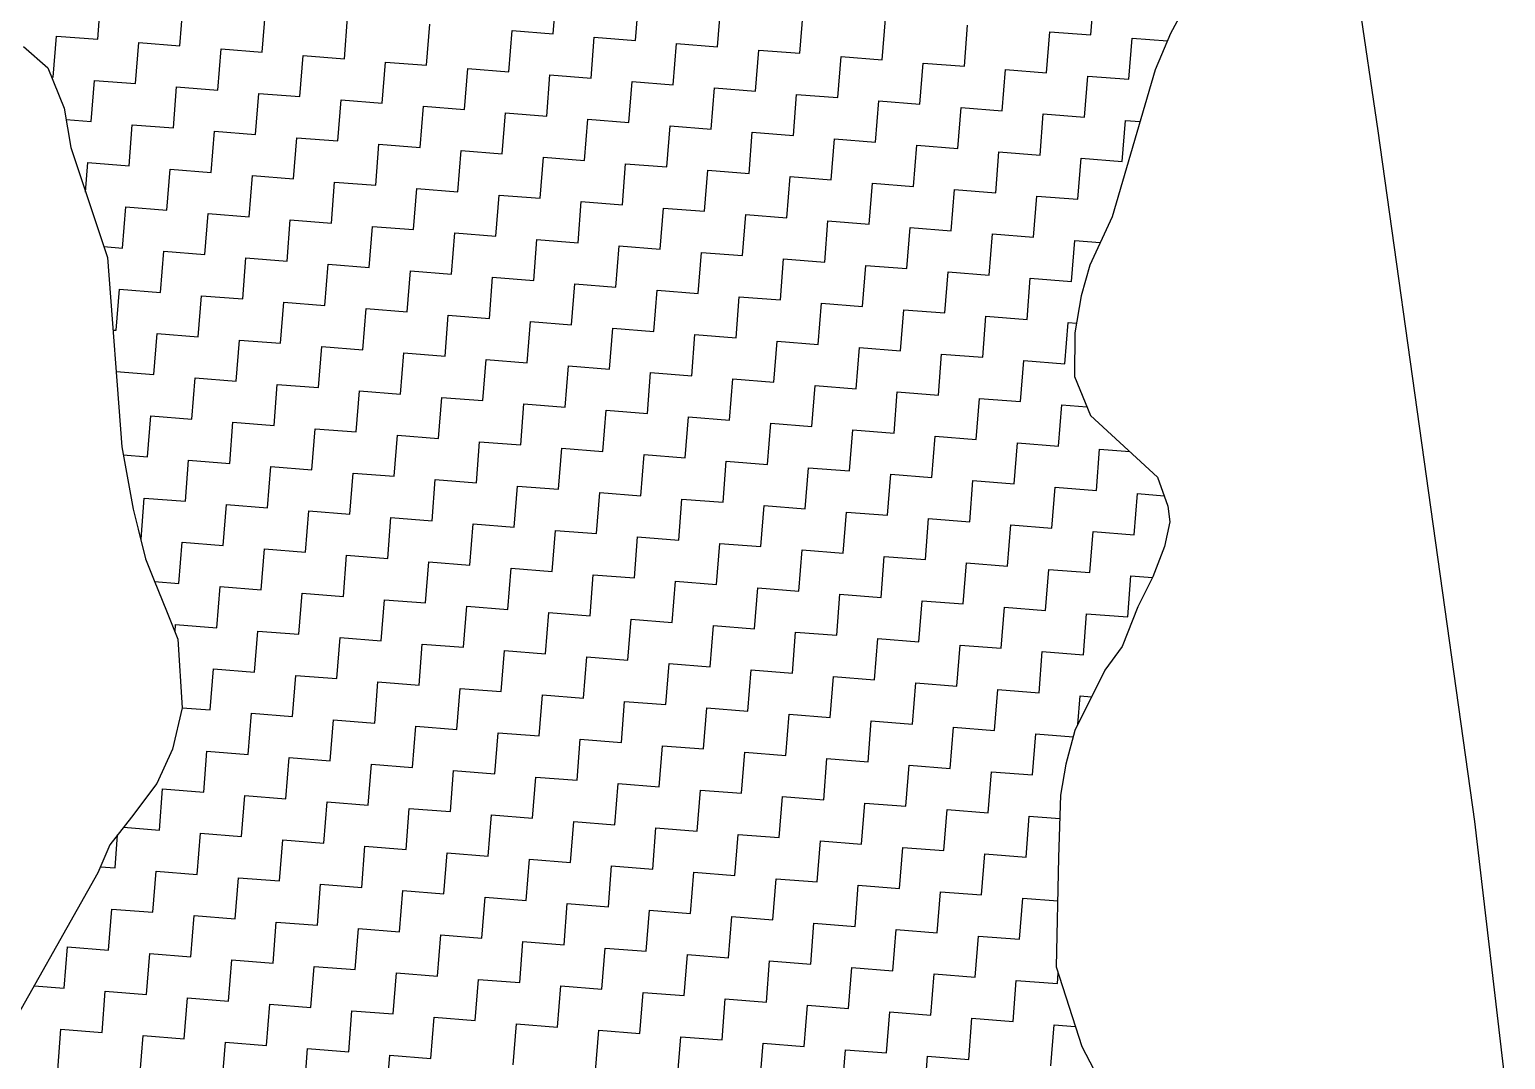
# Model space of a CAD drawing. Header units: metres. Extents: x 292752 to 294952, y 2098977 to 2102453.
# Drawn here: x 294689 to 294913.4, y 2100731.1 to 2100887.7 of the extents above; entities that cross this region are included whole.
import ezdxf

# ---------------------------------------------------------------- set-up
doc = ezdxf.new("R2010")
doc.units = ezdxf.units.M
doc.layers.add('POLY_HATCH', color=12, linetype='Continuous')
doc.layers.add('V_BOUND_LINE', color=7, linetype='Continuous')

msp = doc.modelspace()

# ---------------------------------------------------------------- linework, layer by layer
at = {"layer": 'POLY_HATCH', "linetype": 'Continuous'}
for p, q in [((294768.59, 2100887.02), (294769.09, 2100893.27)), ((294850.34, 2100886.86), (294850.83, 2100893.11)), ((294699.35, 2100886.2), (294699.84, 2100892.45)), ((294711.85, 2100885.21), (294712.34, 2100891.46)), ((294724.35, 2100884.22), (294724.84, 2100890.47)), ((294781.09, 2100886.03), (294781.59, 2100892.28)), ((294793.59, 2100885.05), (294794.09, 2100891.3)), ((294736.85, 2100883.24), (294737.34, 2100889.49)), ((294749.35, 2100882.25), (294749.84, 2100888.5)), ((294806.1, 2100884.06), (294806.59, 2100890.31)), ((294818.6, 2100883.07), (294819.09, 2100889.32)), ((294831.1, 2100882.09), (294831.59, 2100888.34)), ((294692.6, 2100880.44), (294693.1, 2100886.69)), ((294693.1, 2100886.69), (294699.35, 2100886.2)), ((294761.85, 2100881.26), (294762.34, 2100887.51)), ((294762.34, 2100887.51), (294768.59, 2100887.02)), ((294774.35, 2100880.28), (294774.84, 2100886.53)), ((294774.84, 2100886.53), (294781.09, 2100886.03)), ((294843.6, 2100881.1), (294844.09, 2100887.35)), ((294844.09, 2100887.35), (294850.34, 2100886.86)), ((294856.1, 2100880.11), (294856.59, 2100886.36)), ((294856.59, 2100886.36), (294861.98, 2100885.94)), ((294705.1, 2100879.45), (294705.6, 2100885.7)), ((294705.6, 2100885.7), (294711.85, 2100885.21)), ((294717.6, 2100878.47), (294718.1, 2100884.72)), ((294718.1, 2100884.72), (294724.35, 2100884.22)), ((294730.1, 2100877.48), (294730.6, 2100883.73)), ((294730.6, 2100883.73), (294736.85, 2100883.24)), ((294786.85, 2100879.29), (294787.34, 2100885.54)), ((294787.34, 2100885.54), (294793.59, 2100885.05)), ((294799.35, 2100878.3), (294799.85, 2100884.55)), ((294799.85, 2100884.55), (294806.1, 2100884.06)), ((294742.61, 2100876.49), (294743.1, 2100882.74)), ((294743.1, 2100882.74), (294749.35, 2100882.25)), ((294755.11, 2100875.51), (294755.6, 2100881.76)), ((294755.6, 2100881.76), (294761.85, 2100881.26)), ((294811.85, 2100877.32), (294812.35, 2100883.57)), ((294812.35, 2100883.57), (294818.6, 2100883.07)), ((294824.35, 2100876.33), (294824.85, 2100882.58)), ((294824.85, 2100882.58), (294831.1, 2100882.09)), ((294836.85, 2100875.34), (294837.35, 2100881.59)), ((294837.35, 2100881.59), (294843.6, 2100881.1)), ((294692.32, 2100880.46), (294692.6, 2100880.44)), ((294698.36, 2100873.69), (294698.85, 2100879.95)), ((294698.85, 2100879.95), (294705.1, 2100879.45)), ((294767.61, 2100874.52), (294768.1, 2100880.77)), ((294768.1, 2100880.77), (294774.35, 2100880.28)), ((294780.11, 2100873.53), (294780.6, 2100879.78)), ((294780.6, 2100879.78), (294786.85, 2100879.29)), ((294849.36, 2100874.36), (294849.85, 2100880.61)), ((294849.85, 2100880.61), (294856.1, 2100880.11)), ((294710.86, 2100872.71), (294711.35, 2100878.96)), ((294711.35, 2100878.96), (294717.6, 2100878.47)), ((294723.36, 2100871.72), (294723.85, 2100877.97)), ((294723.85, 2100877.97), (294730.1, 2100877.48)), ((294735.86, 2100870.74), (294736.36, 2100876.99)), ((294736.36, 2100876.99), (294742.61, 2100876.49)), ((294792.61, 2100872.55), (294793.1, 2100878.8)), ((294793.1, 2100878.8), (294799.35, 2100878.3)), ((294805.11, 2100871.56), (294805.6, 2100877.81)), ((294805.6, 2100877.81), (294811.85, 2100877.32)), ((294748.36, 2100869.75), (294748.86, 2100876)), ((294748.86, 2100876), (294755.11, 2100875.51)), ((294760.86, 2100868.76), (294761.36, 2100875.01)), ((294761.36, 2100875.01), (294767.61, 2100874.52)), ((294817.61, 2100870.57), (294818.1, 2100876.82)), ((294818.1, 2100876.82), (294824.35, 2100876.33)), ((294830.11, 2100869.59), (294830.6, 2100875.84)), ((294830.6, 2100875.84), (294836.85, 2100875.34)), ((294842.61, 2100868.6), (294843.1, 2100874.85)), ((294843.1, 2100874.85), (294849.36, 2100874.36)), ((294694.54, 2100874), (294698.36, 2100873.69)), ((294704.12, 2100866.95), (294704.61, 2100873.2)), ((294704.61, 2100873.2), (294710.86, 2100872.71)), ((294773.36, 2100867.78), (294773.86, 2100874.03)), ((294773.86, 2100874.03), (294780.11, 2100873.53)), ((294785.86, 2100866.79), (294786.36, 2100873.04)), ((294786.36, 2100873.04), (294792.61, 2100872.55)), ((294855.11, 2100867.61), (294855.61, 2100873.86)), ((294855.61, 2100873.86), (294857.82, 2100873.69)), ((294716.62, 2100865.96), (294717.11, 2100872.22)), ((294717.11, 2100872.22), (294723.36, 2100871.72)), ((294729.12, 2100864.98), (294729.61, 2100871.23)), ((294729.61, 2100871.23), (294735.86, 2100870.74)), ((294741.62, 2100863.99), (294742.11, 2100870.24)), ((294742.11, 2100870.24), (294748.36, 2100869.75)), ((294798.37, 2100865.8), (294798.86, 2100872.05)), ((294798.86, 2100872.05), (294805.11, 2100871.56)), ((294810.87, 2100864.82), (294811.36, 2100871.07)), ((294811.36, 2100871.07), (294817.61, 2100870.57)), ((294754.12, 2100863.01), (294754.61, 2100869.26)), ((294754.61, 2100869.26), (294760.86, 2100868.76)), ((294766.62, 2100862.02), (294767.11, 2100868.27)), ((294767.11, 2100868.27), (294773.36, 2100867.78)), ((294823.37, 2100863.83), (294823.86, 2100870.08)), ((294823.86, 2100870.08), (294830.11, 2100869.59)), ((294835.87, 2100862.84), (294836.36, 2100869.09)), ((294836.36, 2100869.09), (294842.61, 2100868.6)), ((294848.37, 2100861.86), (294848.86, 2100868.11)), ((294848.86, 2100868.11), (294855.11, 2100867.61)), ((294697.51, 2100862.97), (294697.87, 2100867.44)), ((294697.87, 2100867.44), (294704.12, 2100866.95)), ((294709.87, 2100860.21), (294710.37, 2100866.46)), ((294710.37, 2100866.46), (294716.62, 2100865.96)), ((294779.12, 2100861.03), (294779.61, 2100867.28)), ((294779.61, 2100867.28), (294785.86, 2100866.79)), ((294791.62, 2100860.05), (294792.12, 2100866.3)), ((294792.12, 2100866.3), (294798.37, 2100865.8)), ((294722.37, 2100859.22), (294722.87, 2100865.47)), ((294722.87, 2100865.47), (294729.12, 2100864.98)), ((294734.88, 2100858.23), (294735.37, 2100864.48)), ((294735.37, 2100864.48), (294741.62, 2100863.99)), ((294747.38, 2100857.25), (294747.87, 2100863.5)), ((294747.87, 2100863.5), (294754.12, 2100863.01)), ((294804.12, 2100859.06), (294804.62, 2100865.31)), ((294804.62, 2100865.31), (294810.87, 2100864.82)), ((294816.62, 2100858.07), (294817.12, 2100864.32)), ((294817.12, 2100864.32), (294823.37, 2100863.83)), ((294759.88, 2100856.26), (294760.37, 2100862.51)), ((294760.37, 2100862.51), (294766.62, 2100862.02)), ((294772.38, 2100855.27), (294772.87, 2100861.53)), ((294772.87, 2100861.53), (294779.12, 2100861.03)), ((294829.12, 2100857.09), (294829.62, 2100863.34)), ((294829.62, 2100863.34), (294835.87, 2100862.84)), ((294841.62, 2100856.1), (294842.12, 2100862.35)), ((294842.12, 2100862.35), (294848.37, 2100861.86)), ((294703.13, 2100854.45), (294703.62, 2100860.7)), ((294703.62, 2100860.7), (294709.87, 2100860.21)), ((294715.63, 2100853.46), (294716.12, 2100859.71)), ((294716.12, 2100859.71), (294722.37, 2100859.22)), ((294784.88, 2100854.29), (294785.37, 2100860.54)), ((294785.37, 2100860.54), (294791.62, 2100860.05)), ((294797.38, 2100853.3), (294797.87, 2100859.55)), ((294797.87, 2100859.55), (294804.12, 2100859.06)), ((294728.13, 2100852.48), (294728.62, 2100858.73)), ((294728.62, 2100858.73), (294734.88, 2100858.23)), ((294740.63, 2100851.49), (294741.13, 2100857.74)), ((294741.13, 2100857.74), (294747.38, 2100857.25)), ((294753.13, 2100850.5), (294753.63, 2100856.75)), ((294753.63, 2100856.75), (294759.88, 2100856.26)), ((294809.88, 2100852.32), (294810.37, 2100858.57)), ((294810.37, 2100858.57), (294816.62, 2100858.07)), ((294822.38, 2100851.33), (294822.87, 2100857.58)), ((294822.87, 2100857.58), (294829.12, 2100857.09)), ((294700.29, 2100854.67), (294703.13, 2100854.45)), ((294765.63, 2100849.52), (294766.13, 2100855.77)), ((294766.13, 2100855.77), (294772.38, 2100855.27)), ((294778.13, 2100848.53), (294778.63, 2100854.78)), ((294778.63, 2100854.78), (294784.88, 2100854.29)), ((294834.88, 2100850.34), (294835.37, 2100856.59)), ((294835.37, 2100856.59), (294841.62, 2100856.1)), ((294847.38, 2100849.36), (294847.88, 2100855.61)), ((294847.88, 2100855.61), (294851.76, 2100855.3)), ((294708.89, 2100847.71), (294709.38, 2100853.96)), ((294709.38, 2100853.96), (294715.63, 2100853.46)), ((294721.39, 2100846.72), (294721.88, 2100852.97)), ((294721.88, 2100852.97), (294728.13, 2100852.48)), ((294790.64, 2100847.54), (294791.13, 2100853.8)), ((294791.13, 2100853.8), (294797.38, 2100853.3)), ((294803.14, 2100846.56), (294803.63, 2100852.81)), ((294803.63, 2100852.81), (294809.88, 2100852.32)), ((294733.89, 2100845.73), (294734.38, 2100851.98)), ((294734.38, 2100851.98), (294740.63, 2100851.49)), ((294746.39, 2100844.75), (294746.88, 2100851)), ((294746.88, 2100851), (294753.13, 2100850.5)), ((294815.64, 2100845.57), (294816.13, 2100851.82)), ((294816.13, 2100851.82), (294822.38, 2100851.33)), ((294828.14, 2100844.59), (294828.63, 2100850.84)), ((294828.63, 2100850.84), (294834.88, 2100850.34)), ((294702.14, 2100841.95), (294702.64, 2100848.2)), ((294702.64, 2100848.2), (294708.89, 2100847.71)), ((294758.89, 2100843.76), (294759.38, 2100850.01)), ((294759.38, 2100850.01), (294765.63, 2100849.52)), ((294771.39, 2100842.77), (294771.88, 2100849.02)), ((294771.88, 2100849.02), (294778.13, 2100848.53)), ((294783.89, 2100841.79), (294784.38, 2100848.04)), ((294784.38, 2100848.04), (294790.64, 2100847.54)), ((294840.64, 2100843.6), (294841.13, 2100849.85)), ((294841.13, 2100849.85), (294847.38, 2100849.36)), ((294714.64, 2100840.96), (294715.14, 2100847.21)), ((294715.14, 2100847.21), (294721.39, 2100846.72)), ((294727.15, 2100839.98), (294727.64, 2100846.23)), ((294727.64, 2100846.23), (294733.89, 2100845.73)), ((294796.39, 2100840.8), (294796.89, 2100847.05)), ((294796.89, 2100847.05), (294803.14, 2100846.56)), ((294808.89, 2100839.81), (294809.39, 2100846.06)), ((294809.39, 2100846.06), (294815.64, 2100845.57)), ((294739.65, 2100838.99), (294740.14, 2100845.24)), ((294740.14, 2100845.24), (294746.39, 2100844.75)), ((294752.15, 2100838), (294752.64, 2100844.25)), ((294752.64, 2100844.25), (294758.89, 2100843.76)), ((294821.39, 2100838.83), (294821.89, 2100845.08)), ((294821.89, 2100845.08), (294828.14, 2100844.59)), ((294833.89, 2100837.84), (294834.39, 2100844.09)), ((294834.39, 2100844.09), (294840.64, 2100843.6)), ((294701.67, 2100841.99), (294702.14, 2100841.95)), ((294707.9, 2100835.21), (294708.39, 2100841.46)), ((294708.39, 2100841.46), (294714.64, 2100840.96)), ((294764.65, 2100837.02), (294765.14, 2100843.27)), ((294765.14, 2100843.27), (294771.39, 2100842.77)), ((294777.15, 2100836.03), (294777.64, 2100842.28)), ((294777.64, 2100842.28), (294783.89, 2100841.79)), ((294789.65, 2100835.04), (294790.14, 2100841.29)), ((294790.14, 2100841.29), (294796.39, 2100840.8)), ((294846.4, 2100836.85), (294846.89, 2100843.11)), ((294846.89, 2100843.11), (294848.15, 2100843.01)), ((294720.4, 2100834.22), (294720.89, 2100840.47)), ((294720.89, 2100840.47), (294727.15, 2100839.98)), ((294732.9, 2100833.23), (294733.4, 2100839.48)), ((294733.4, 2100839.48), (294739.65, 2100838.99)), ((294802.15, 2100834.06), (294802.64, 2100840.31)), ((294802.64, 2100840.31), (294808.89, 2100839.81)), ((294814.65, 2100833.07), (294815.14, 2100839.32)), ((294815.14, 2100839.32), (294821.39, 2100838.83)), ((294745.4, 2100832.25), (294745.9, 2100838.5)), ((294745.9, 2100838.5), (294752.15, 2100838)), ((294757.9, 2100831.26), (294758.4, 2100837.51)), ((294758.4, 2100837.51), (294764.65, 2100837.02)), ((294827.15, 2100832.08), (294827.64, 2100838.33)), ((294827.64, 2100838.33), (294833.89, 2100837.84)), ((294839.65, 2100831.1), (294840.15, 2100837.35)), ((294840.15, 2100837.35), (294846.4, 2100836.85)), ((294702.15, 2100835.66), (294707.9, 2100835.21)), ((294713.66, 2100828.46), (294714.15, 2100834.71)), ((294714.15, 2100834.71), (294720.4, 2100834.22)), ((294770.4, 2100830.27), (294770.9, 2100836.52)), ((294770.9, 2100836.52), (294777.15, 2100836.03)), ((294782.91, 2100829.29), (294783.4, 2100835.54)), ((294783.4, 2100835.54), (294789.65, 2100835.04)), ((294795.41, 2100828.3), (294795.9, 2100834.55)), ((294795.9, 2100834.55), (294802.15, 2100834.06)), ((294726.16, 2100827.48), (294726.65, 2100833.73)), ((294726.65, 2100833.73), (294732.9, 2100833.23)), ((294738.66, 2100826.49), (294739.15, 2100832.74)), ((294739.15, 2100832.74), (294745.4, 2100832.25)), ((294807.91, 2100827.31), (294808.4, 2100833.56)), ((294808.4, 2100833.56), (294814.65, 2100833.07)), ((294820.41, 2100826.33), (294820.9, 2100832.58)), ((294820.9, 2100832.58), (294827.15, 2100832.08)), ((294751.16, 2100825.5), (294751.65, 2100831.75)), ((294751.65, 2100831.75), (294757.9, 2100831.26)), ((294763.66, 2100824.52), (294764.15, 2100830.77)), ((294764.15, 2100830.77), (294770.4, 2100830.27)), ((294832.91, 2100825.34), (294833.4, 2100831.59)), ((294833.4, 2100831.59), (294839.65, 2100831.1)), ((294845.41, 2100824.35), (294845.9, 2100830.6)), ((294845.9, 2100830.6), (294849.73, 2100830.3)), ((294706.91, 2100822.71), (294707.41, 2100828.96)), ((294707.41, 2100828.96), (294713.66, 2100828.46)), ((294719.41, 2100821.72), (294719.91, 2100827.97)), ((294719.91, 2100827.97), (294726.16, 2100827.48)), ((294776.16, 2100823.53), (294776.65, 2100829.78)), ((294776.65, 2100829.78), (294782.91, 2100829.29)), ((294788.66, 2100822.54), (294789.16, 2100828.79)), ((294789.16, 2100828.79), (294795.41, 2100828.3)), ((294801.16, 2100821.56), (294801.66, 2100827.81)), ((294801.66, 2100827.81), (294807.91, 2100827.31)), ((294731.92, 2100820.73), (294732.41, 2100826.98)), ((294732.41, 2100826.98), (294738.66, 2100826.49)), ((294744.42, 2100819.75), (294744.91, 2100826)), ((294744.91, 2100826), (294751.16, 2100825.5)), ((294813.66, 2100820.57), (294814.16, 2100826.82)), ((294814.16, 2100826.82), (294820.41, 2100826.33)), ((294826.16, 2100819.58), (294826.66, 2100825.83)), ((294826.66, 2100825.83), (294832.91, 2100825.34)), ((294756.92, 2100818.76), (294757.41, 2100825.01)), ((294757.41, 2100825.01), (294763.66, 2100824.52)), ((294769.42, 2100817.77), (294769.91, 2100824.02)), ((294769.91, 2100824.02), (294776.16, 2100823.53)), ((294838.67, 2100818.6), (294839.16, 2100824.85)), ((294839.16, 2100824.85), (294845.41, 2100824.35)), ((294851.17, 2100817.61), (294851.66, 2100823.86)), ((294851.66, 2100823.86), (294856.27, 2100823.5)), ((294703.24, 2100823), (294706.91, 2100822.71)), ((294712.67, 2100815.96), (294713.16, 2100822.21)), ((294713.16, 2100822.21), (294719.41, 2100821.72)), ((294725.17, 2100814.98), (294725.67, 2100821.23)), ((294725.67, 2100821.23), (294731.92, 2100820.73)), ((294781.92, 2100816.79), (294782.41, 2100823.04)), ((294782.41, 2100823.04), (294788.66, 2100822.54)), ((294794.42, 2100815.8), (294794.91, 2100822.05)), ((294794.91, 2100822.05), (294801.16, 2100821.56)), ((294806.92, 2100814.81), (294807.41, 2100821.06)), ((294807.41, 2100821.06), (294813.66, 2100820.57)), ((294737.67, 2100813.99), (294738.17, 2100820.24)), ((294738.17, 2100820.24), (294744.42, 2100819.75)), ((294750.17, 2100813), (294750.67, 2100819.25)), ((294750.67, 2100819.25), (294756.92, 2100818.76)), ((294819.42, 2100813.83), (294819.91, 2100820.08)), ((294819.91, 2100820.08), (294826.16, 2100819.58)), ((294831.92, 2100812.84), (294832.41, 2100819.09)), ((294832.41, 2100819.09), (294838.67, 2100818.6)), ((294705.93, 2100810.2), (294706.42, 2100816.45)), ((294706.42, 2100816.45), (294712.67, 2100815.96)), ((294762.67, 2100812.02), (294763.17, 2100818.27)), ((294763.17, 2100818.27), (294769.42, 2100817.77)), ((294775.17, 2100811.03), (294775.67, 2100817.28)), ((294775.67, 2100817.28), (294781.92, 2100816.79)), ((294844.42, 2100811.85), (294844.92, 2100818.1)), ((294844.92, 2100818.1), (294851.17, 2100817.61)), ((294856.92, 2100810.87), (294857.42, 2100817.12)), ((294857.42, 2100817.12), (294861.48, 2100816.8)), ((294718.43, 2100809.22), (294718.92, 2100815.47)), ((294718.92, 2100815.47), (294725.17, 2100814.98)), ((294730.93, 2100808.23), (294731.42, 2100814.48)), ((294731.42, 2100814.48), (294737.67, 2100813.99)), ((294787.68, 2100810.04), (294788.17, 2100816.29)), ((294788.17, 2100816.29), (294794.42, 2100815.8)), ((294800.18, 2100809.06), (294800.67, 2100815.31)), ((294800.67, 2100815.31), (294806.92, 2100814.81)), ((294812.68, 2100808.07), (294813.17, 2100814.32)), ((294813.17, 2100814.32), (294819.42, 2100813.83)), ((294743.43, 2100807.24), (294743.92, 2100813.5)), ((294743.92, 2100813.5), (294750.17, 2100813)), ((294755.93, 2100806.26), (294756.42, 2100812.51)), ((294756.42, 2100812.51), (294762.67, 2100812.02)), ((294825.18, 2100807.08), (294825.67, 2100813.33)), ((294825.67, 2100813.33), (294831.92, 2100812.84)), ((294837.68, 2100806.1), (294838.17, 2100812.35)), ((294838.17, 2100812.35), (294844.42, 2100811.85)), ((294705.85, 2100810.21), (294705.93, 2100810.2)), ((294711.68, 2100803.46), (294712.18, 2100809.71)), ((294712.18, 2100809.71), (294718.43, 2100809.22)), ((294768.43, 2100805.27), (294768.92, 2100811.52)), ((294768.92, 2100811.52), (294775.17, 2100811.03)), ((294780.93, 2100804.29), (294781.43, 2100810.54)), ((294781.43, 2100810.54), (294787.68, 2100810.04)), ((294850.18, 2100805.11), (294850.67, 2100811.36)), ((294850.67, 2100811.36), (294856.92, 2100810.87)), ((294724.19, 2100802.47), (294724.68, 2100808.72)), ((294724.68, 2100808.72), (294730.93, 2100808.23)), ((294736.69, 2100801.49), (294737.18, 2100807.74)), ((294737.18, 2100807.74), (294743.43, 2100807.24)), ((294793.43, 2100803.3), (294793.93, 2100809.55)), ((294793.93, 2100809.55), (294800.18, 2100809.06)), ((294805.93, 2100802.31), (294806.43, 2100808.56)), ((294806.43, 2100808.56), (294812.68, 2100808.07)), ((294818.43, 2100801.33), (294818.93, 2100807.58)), ((294818.93, 2100807.58), (294825.18, 2100807.08)), ((294749.19, 2100800.5), (294749.68, 2100806.75)), ((294749.68, 2100806.75), (294755.93, 2100806.26)), ((294761.69, 2100799.51), (294762.18, 2100805.77)), ((294762.18, 2100805.77), (294768.43, 2100805.27)), ((294830.94, 2100800.34), (294831.43, 2100806.59)), ((294831.43, 2100806.59), (294837.68, 2100806.1)), ((294843.44, 2100799.35), (294843.93, 2100805.6)), ((294843.93, 2100805.6), (294850.18, 2100805.11)), ((294707.99, 2100803.75), (294711.68, 2100803.46)), ((294717.44, 2100796.72), (294717.94, 2100802.97)), ((294717.94, 2100802.97), (294724.19, 2100802.47)), ((294774.19, 2100798.53), (294774.68, 2100804.78)), ((294774.68, 2100804.78), (294780.93, 2100804.29)), ((294786.69, 2100797.54), (294787.18, 2100803.79)), ((294787.18, 2100803.79), (294793.43, 2100803.3)), ((294855.94, 2100798.37), (294856.43, 2100804.62)), ((294856.43, 2100804.62), (294859.7, 2100804.36)), ((294729.94, 2100795.73), (294730.44, 2100801.98)), ((294730.44, 2100801.98), (294736.69, 2100801.49)), ((294742.44, 2100794.74), (294742.94, 2100800.99)), ((294742.94, 2100800.99), (294749.19, 2100800.5)), ((294799.19, 2100796.56), (294799.68, 2100802.81)), ((294799.68, 2100802.81), (294805.93, 2100802.31)), ((294811.69, 2100795.57), (294812.18, 2100801.82)), ((294812.18, 2100801.82), (294818.43, 2100801.33)), ((294824.19, 2100794.58), (294824.68, 2100800.83)), ((294824.68, 2100800.83), (294830.94, 2100800.34)), ((294754.94, 2100793.76), (294755.44, 2100800.01)), ((294755.44, 2100800.01), (294761.69, 2100799.51)), ((294767.44, 2100792.77), (294767.94, 2100799.02)), ((294767.94, 2100799.02), (294774.19, 2100798.53)), ((294836.69, 2100793.6), (294837.19, 2100799.85)), ((294837.19, 2100799.85), (294843.44, 2100799.35)), ((294849.19, 2100792.61), (294849.69, 2100798.86)), ((294849.69, 2100798.86), (294855.94, 2100798.37)), ((294711.1, 2100796.08), (294711.19, 2100797.21)), ((294711.19, 2100797.21), (294717.44, 2100796.72)), ((294723.2, 2100789.97), (294723.69, 2100796.22)), ((294723.69, 2100796.22), (294729.94, 2100795.73)), ((294779.95, 2100791.78), (294780.44, 2100798.03)), ((294780.44, 2100798.03), (294786.69, 2100797.54)), ((294792.45, 2100790.8), (294792.94, 2100797.05)), ((294792.94, 2100797.05), (294799.19, 2100796.56)), ((294735.7, 2100788.99), (294736.19, 2100795.24)), ((294736.19, 2100795.24), (294742.44, 2100794.74)), ((294748.2, 2100788), (294748.69, 2100794.25)), ((294748.69, 2100794.25), (294754.94, 2100793.76)), ((294804.95, 2100789.81), (294805.44, 2100796.06)), ((294805.44, 2100796.06), (294811.69, 2100795.57)), ((294817.45, 2100788.82), (294817.94, 2100795.08)), ((294817.94, 2100795.08), (294824.19, 2100794.58)), ((294829.95, 2100787.84), (294830.44, 2100794.09)), ((294830.44, 2100794.09), (294836.69, 2100793.6)), ((294760.7, 2100787.01), (294761.19, 2100793.26)), ((294761.19, 2100793.26), (294767.44, 2100792.77)), ((294773.2, 2100786.03), (294773.7, 2100792.28)), ((294773.7, 2100792.28), (294779.95, 2100791.78)), ((294842.45, 2100786.85), (294842.94, 2100793.1)), ((294842.94, 2100793.1), (294849.19, 2100792.61)), ((294716.46, 2100784.22), (294716.95, 2100790.47)), ((294716.95, 2100790.47), (294723.2, 2100789.97)), ((294728.96, 2100783.23), (294729.45, 2100789.48)), ((294729.45, 2100789.48), (294735.7, 2100788.99)), ((294785.7, 2100785.04), (294786.2, 2100791.29)), ((294786.2, 2100791.29), (294792.45, 2100790.8)), ((294798.2, 2100784.05), (294798.7, 2100790.3)), ((294798.7, 2100790.3), (294804.95, 2100789.81)), ((294741.46, 2100782.24), (294741.95, 2100788.49)), ((294741.95, 2100788.49), (294748.2, 2100788)), ((294753.96, 2100781.26), (294754.45, 2100787.51)), ((294754.45, 2100787.51), (294760.7, 2100787.01)), ((294810.7, 2100783.07), (294811.2, 2100789.32)), ((294811.2, 2100789.32), (294817.45, 2100788.82)), ((294823.2, 2100782.08), (294823.7, 2100788.33)), ((294823.7, 2100788.33), (294829.95, 2100787.84)), ((294835.71, 2100781.09), (294836.2, 2100787.35)), ((294836.2, 2100787.35), (294842.45, 2100786.85)), ((294766.46, 2100780.27), (294766.95, 2100786.52)), ((294766.95, 2100786.52), (294773.2, 2100786.03)), ((294778.96, 2100779.28), (294779.45, 2100785.53)), ((294779.45, 2100785.53), (294785.7, 2100785.04)), ((294848.36, 2100782.03), (294848.7, 2100786.36)), ((294848.7, 2100786.36), (294850.43, 2100786.22)), ((294712.21, 2100784.55), (294716.46, 2100784.22)), ((294722.21, 2100777.47), (294722.71, 2100783.72)), ((294722.71, 2100783.72), (294728.96, 2100783.23)), ((294734.71, 2100776.49), (294735.21, 2100782.74)), ((294735.21, 2100782.74), (294741.46, 2100782.24)), ((294791.46, 2100778.3), (294791.95, 2100784.55)), ((294791.95, 2100784.55), (294798.2, 2100784.05)), ((294803.96, 2100777.31), (294804.45, 2100783.56)), ((294804.45, 2100783.56), (294810.7, 2100783.07)), ((294747.21, 2100775.5), (294747.71, 2100781.75)), ((294747.71, 2100781.75), (294753.96, 2100781.26)), ((294759.71, 2100774.51), (294760.21, 2100780.76)), ((294760.21, 2100780.76), (294766.46, 2100780.27)), ((294816.46, 2100776.32), (294816.95, 2100782.57)), ((294816.95, 2100782.57), (294823.2, 2100782.08)), ((294828.96, 2100775.34), (294829.46, 2100781.59)), ((294829.46, 2100781.59), (294835.71, 2100781.09)), ((294841.46, 2100774.35), (294841.96, 2100780.6)), ((294841.96, 2100780.6), (294847.65, 2100780.15)), ((294772.22, 2100773.53), (294772.71, 2100779.78)), ((294772.71, 2100779.78), (294778.96, 2100779.28)), ((294784.72, 2100772.54), (294785.21, 2100778.79)), ((294785.21, 2100778.79), (294791.46, 2100778.3)), ((294715.47, 2100771.72), (294715.96, 2100777.97)), ((294715.96, 2100777.97), (294722.21, 2100777.47)), ((294727.97, 2100770.73), (294728.46, 2100776.98)), ((294728.46, 2100776.98), (294734.71, 2100776.49)), ((294740.47, 2100769.74), (294740.96, 2100775.99)), ((294740.96, 2100775.99), (294747.21, 2100775.5)), ((294797.22, 2100771.55), (294797.71, 2100777.8)), ((294797.71, 2100777.8), (294803.96, 2100777.31)), ((294809.72, 2100770.57), (294810.21, 2100776.82)), ((294810.21, 2100776.82), (294816.46, 2100776.32)), ((294752.97, 2100768.76), (294753.46, 2100775.01)), ((294753.46, 2100775.01), (294759.71, 2100774.51)), ((294765.47, 2100767.77), (294765.96, 2100774.02)), ((294765.96, 2100774.02), (294772.22, 2100773.53)), ((294822.22, 2100769.58), (294822.71, 2100775.83)), ((294822.71, 2100775.83), (294828.96, 2100775.34)), ((294834.72, 2100768.59), (294835.21, 2100774.84)), ((294835.21, 2100774.84), (294841.46, 2100774.35)), ((294708.73, 2100765.96), (294709.22, 2100772.21)), ((294709.22, 2100772.21), (294715.47, 2100771.72)), ((294777.97, 2100766.78), (294778.47, 2100773.03)), ((294778.47, 2100773.03), (294784.72, 2100772.54)), ((294790.47, 2100765.8), (294790.97, 2100772.05)), ((294790.97, 2100772.05), (294797.22, 2100771.55)), ((294721.23, 2100764.97), (294721.72, 2100771.22)), ((294721.72, 2100771.22), (294727.97, 2100770.73)), ((294733.73, 2100763.99), (294734.22, 2100770.24)), ((294734.22, 2100770.24), (294740.47, 2100769.74)), ((294746.23, 2100763), (294746.72, 2100769.25)), ((294746.72, 2100769.25), (294752.97, 2100768.76)), ((294802.97, 2100764.81), (294803.47, 2100771.06)), ((294803.47, 2100771.06), (294809.72, 2100770.57)), ((294815.47, 2100763.82), (294815.97, 2100770.07)), ((294815.97, 2100770.07), (294822.22, 2100769.58)), ((294758.73, 2100762.01), (294759.22, 2100768.26)), ((294759.22, 2100768.26), (294765.47, 2100767.77)), ((294771.23, 2100761.03), (294771.72, 2100767.28)), ((294771.72, 2100767.28), (294777.97, 2100766.78)), ((294827.98, 2100762.84), (294828.47, 2100769.09)), ((294828.47, 2100769.09), (294834.72, 2100768.59)), ((294840.48, 2100761.85), (294840.97, 2100768.1)), ((294840.97, 2100768.1), (294845.6, 2100767.74)), ((294701.98, 2100760.2), (294702.38, 2100765.24)), ((294703.28, 2100766.39), (294708.73, 2100765.96)), ((294714.48, 2100759.22), (294714.98, 2100765.47)), ((294714.98, 2100765.47), (294721.23, 2100764.97)), ((294783.73, 2100760.04), (294784.22, 2100766.29)), ((294784.22, 2100766.29), (294790.47, 2100765.8)), ((294796.23, 2100759.05), (294796.72, 2100765.3)), ((294796.72, 2100765.3), (294802.97, 2100764.81)), ((294726.98, 2100758.23), (294727.48, 2100764.48)), ((294727.48, 2100764.48), (294733.73, 2100763.99)), ((294739.48, 2100757.24), (294739.98, 2100763.49)), ((294739.98, 2100763.49), (294746.23, 2100763)), ((294808.73, 2100758.07), (294809.22, 2100764.32)), ((294809.22, 2100764.32), (294815.47, 2100763.82)), ((294821.23, 2100757.08), (294821.73, 2100763.33)), ((294821.73, 2100763.33), (294827.98, 2100762.84)), ((294699.77, 2100760.38), (294701.98, 2100760.2)), ((294751.98, 2100756.26), (294752.48, 2100762.51)), ((294752.48, 2100762.51), (294758.73, 2100762.01)), ((294764.49, 2100755.27), (294764.98, 2100761.52)), ((294764.98, 2100761.52), (294771.23, 2100761.03)), ((294776.99, 2100754.28), (294777.48, 2100760.53)), ((294777.48, 2100760.53), (294783.73, 2100760.04)), ((294833.73, 2100756.09), (294834.23, 2100762.34)), ((294834.23, 2100762.34), (294840.48, 2100761.85)), ((294707.74, 2100753.46), (294708.23, 2100759.71)), ((294708.23, 2100759.71), (294714.48, 2100759.22)), ((294720.24, 2100752.47), (294720.73, 2100758.72)), ((294720.73, 2100758.72), (294726.98, 2100758.23)), ((294789.49, 2100753.3), (294789.98, 2100759.55)), ((294789.98, 2100759.55), (294796.23, 2100759.05)), ((294801.99, 2100752.31), (294802.48, 2100758.56)), ((294802.48, 2100758.56), (294808.73, 2100758.07)), ((294732.74, 2100751.48), (294733.23, 2100757.74)), ((294733.23, 2100757.74), (294739.48, 2100757.24)), ((294745.24, 2100750.5), (294745.73, 2100756.75)), ((294745.73, 2100756.75), (294751.98, 2100756.26)), ((294814.49, 2100751.32), (294814.98, 2100757.57)), ((294814.98, 2100757.57), (294821.23, 2100757.08)), ((294826.99, 2100750.34), (294827.48, 2100756.59)), ((294827.48, 2100756.59), (294833.73, 2100756.09)), ((294700.99, 2100747.7), (294701.49, 2100753.95)), ((294701.49, 2100753.95), (294707.74, 2100753.46)), ((294757.74, 2100749.51), (294758.23, 2100755.76)), ((294758.23, 2100755.76), (294764.49, 2100755.27)), ((294770.24, 2100748.53), (294770.74, 2100754.78)), ((294770.74, 2100754.78), (294776.99, 2100754.28)), ((294782.74, 2100747.54), (294783.24, 2100753.79)), ((294783.24, 2100753.79), (294789.49, 2100753.3)), ((294839.49, 2100749.35), (294839.98, 2100755.6)), ((294839.98, 2100755.6), (294845.29, 2100755.18)), ((294713.5, 2100746.71), (294713.99, 2100752.96)), ((294713.99, 2100752.96), (294720.24, 2100752.47)), ((294726, 2100745.73), (294726.49, 2100751.98)), ((294726.49, 2100751.98), (294732.74, 2100751.48)), ((294795.24, 2100746.55), (294795.74, 2100752.8)), ((294795.74, 2100752.8), (294801.99, 2100752.31)), ((294807.74, 2100745.57), (294808.24, 2100751.82)), ((294808.24, 2100751.82), (294814.49, 2100751.32)), ((294738.5, 2100744.74), (294738.99, 2100750.99)), ((294738.99, 2100750.99), (294745.24, 2100750.5)), ((294751, 2100743.75), (294751.49, 2100750.01)), ((294751.49, 2100750.01), (294757.74, 2100749.51)), ((294820.25, 2100744.58), (294820.74, 2100750.83)), ((294820.74, 2100750.83), (294826.99, 2100750.34)), ((294832.75, 2100743.59), (294833.24, 2100749.84)), ((294833.24, 2100749.84), (294839.49, 2100749.35)), ((294694.25, 2100741.94), (294694.74, 2100748.19)), ((294694.74, 2100748.19), (294700.99, 2100747.7)), ((294706.75, 2100740.96), (294707.25, 2100747.21)), ((294707.25, 2100747.21), (294713.5, 2100746.71)), ((294763.5, 2100742.77), (294763.99, 2100749.02)), ((294763.99, 2100749.02), (294770.24, 2100748.53)), ((294776, 2100741.78), (294776.49, 2100748.03)), ((294776.49, 2100748.03), (294782.74, 2100747.54)), ((294788.5, 2100740.79), (294788.99, 2100747.05)), ((294788.99, 2100747.05), (294795.24, 2100746.55)), ((294719.25, 2100739.97), (294719.75, 2100746.22)), ((294719.75, 2100746.22), (294726, 2100745.73)), ((294731.75, 2100738.98), (294732.25, 2100745.23)), ((294732.25, 2100745.23), (294738.5, 2100744.74)), ((294801, 2100739.81), (294801.49, 2100746.06)), ((294801.49, 2100746.06), (294807.74, 2100745.57)), ((294813.5, 2100738.82), (294813.99, 2100745.07)), ((294813.99, 2100745.07), (294820.25, 2100744.58)), ((294744.25, 2100738), (294744.75, 2100744.25)), ((294744.75, 2100744.25), (294751, 2100743.75)), ((294756.75, 2100737.01), (294757.25, 2100743.26)), ((294757.25, 2100743.26), (294763.5, 2100742.77)), ((294826, 2100737.84), (294826.5, 2100744.09)), ((294826.5, 2100744.09), (294832.75, 2100743.59)), ((294838.5, 2100736.85), (294839, 2100743.1)), ((294839, 2100743.1), (294845.25, 2100742.61)), ((294845.25, 2100742.61), (294845.37, 2100744.21)), ((294689.69, 2100742.3), (294694.25, 2100741.94)), ((294700.01, 2100735.2), (294700.5, 2100741.45)), ((294700.5, 2100741.45), (294706.75, 2100740.96)), ((294712.51, 2100734.21), (294713, 2100740.46)), ((294713, 2100740.46), (294719.25, 2100739.97)), ((294769.26, 2100736.02), (294769.75, 2100742.27)), ((294769.75, 2100742.27), (294776, 2100741.78)), ((294781.76, 2100735.04), (294782.25, 2100741.29)), ((294782.25, 2100741.29), (294788.5, 2100740.79)), ((294794.26, 2100734.05), (294794.75, 2100740.3)), ((294794.75, 2100740.3), (294801, 2100739.81)), ((294725.01, 2100733.23), (294725.5, 2100739.48)), ((294725.5, 2100739.48), (294731.75, 2100738.98)), ((294737.51, 2100732.24), (294738, 2100738.49)), ((294738, 2100738.49), (294744.25, 2100738)), ((294806.76, 2100733.06), (294807.25, 2100739.32)), ((294807.25, 2100739.32), (294813.5, 2100738.82)), ((294819.26, 2100732.08), (294819.75, 2100738.33)), ((294819.75, 2100738.33), (294826, 2100737.84)), ((294693.26, 2100729.44), (294693.76, 2100735.69)), ((294693.76, 2100735.69), (294700.01, 2100735.2)), ((294750.01, 2100731.25), (294750.5, 2100737.5)), ((294750.5, 2100737.5), (294756.75, 2100737.01)), ((294762.51, 2100730.27), (294763.01, 2100736.52)), ((294763.01, 2100736.52), (294769.26, 2100736.02)), ((294831.76, 2100731.09), (294832.25, 2100737.34)), ((294832.25, 2100737.34), (294838.5, 2100736.85)), ((294844.26, 2100730.11), (294844.75, 2100736.36)), ((294844.75, 2100736.36), (294847.97, 2100736.1)), ((294705.77, 2100728.46), (294706.26, 2100734.71)), ((294706.26, 2100734.71), (294712.51, 2100734.21)), ((294718.27, 2100727.47), (294718.76, 2100733.72)), ((294718.76, 2100733.72), (294725.01, 2100733.23)), ((294775.01, 2100729.28), (294775.51, 2100735.53)), ((294775.51, 2100735.53), (294781.76, 2100735.04)), ((294787.51, 2100728.29), (294788.01, 2100734.54)), ((294788.01, 2100734.54), (294794.26, 2100734.05)), ((294800.01, 2100727.31), (294800.51, 2100733.56)), ((294800.51, 2100733.56), (294806.76, 2100733.06)), ((294730.77, 2100726.48), (294731.26, 2100732.73)), ((294731.26, 2100732.73), (294737.51, 2100732.24)), ((294743.27, 2100725.5), (294743.76, 2100731.75)), ((294743.76, 2100731.75), (294750.01, 2100731.25)), ((294812.52, 2100726.32), (294813.01, 2100732.57)), ((294813.01, 2100732.57), (294819.26, 2100732.08)), ((294825.02, 2100725.33), (294825.51, 2100731.58)), ((294825.51, 2100731.58), (294831.76, 2100731.09))]:
    msp.add_line(p, q, dxfattribs=at)
at = {"layer": 'POLY_HATCH'}
for p, q in [((294864.69, 2100891.19), (294862.46, 2100887.08)), ((294862.46, 2100887.08), (294860.12, 2100881.55)), ((294688.08, 2100885.08), (294691.77, 2100881.83)), ((294691.77, 2100881.83), (294694.25, 2100875.72)), ((294860.12, 2100881.55), (294853.59, 2100859.22)), ((294694.25, 2100875.72), (294695.25, 2100869.73)), ((294695.25, 2100869.73), (294700.84, 2100853.01)), ((294853.59, 2100859.22), (294850.16, 2100851.87)), ((294700.84, 2100853.01), (294703.01, 2100824.24)), ((294850.16, 2100851.87), (294848.84, 2100847.21)), ((294848.84, 2100847.21), (294847.92, 2100841.57)), ((294847.92, 2100841.57), (294847.87, 2100834.91)), ((294847.87, 2100834.91), (294850.26, 2100829.01)), ((294850.26, 2100829.01), (294860.47, 2100819.64)), ((294703.01, 2100824.24), (294704.73, 2100814.74)), ((294860.47, 2100819.64), (294862.03, 2100815.23)), ((294704.73, 2100814.74), (294705.48, 2100811.72)), ((294862.03, 2100815.23), (294862.32, 2100812.83)), ((294862.32, 2100812.83), (294861.55, 2100809.08)), ((294705.48, 2100811.72), (294706.6, 2100807.19)), ((294861.55, 2100809.08), (294859.75, 2100804.46)), ((294706.6, 2100807.19), (294707.84, 2100804.14)), ((294707.84, 2100804.14), (294709.9, 2100799.04)), ((294859.75, 2100804.46), (294857.49, 2100799.88)), ((294709.9, 2100799.04), (294711.55, 2100794.97)), ((294857.49, 2100799.88), (294855.11, 2100793.88)), ((294711.55, 2100794.97), (294712.21, 2100784.56)), ((294855.11, 2100793.88), (294852.44, 2100790.28)), ((294852.44, 2100790.28), (294847.91, 2100781.11)), ((294712.21, 2100784.56), (294710.73, 2100778.27)), ((294847.91, 2100781.11), (294846.55, 2100775.99)), ((294710.73, 2100778.27), (294708.34, 2100773.03)), ((294846.55, 2100775.99), (294845.7, 2100771.29)), ((294708.34, 2100773.03), (294704.49, 2100767.91)), ((294845.7, 2100771.29), (294845.43, 2100761.79)), ((294704.49, 2100767.91), (294701.2, 2100763.74)), ((294701.2, 2100763.74), (294699.38, 2100759.44)), ((294845.43, 2100761.79), (294845.07, 2100745.16)), ((294699.38, 2100759.44), (294683.9, 2100732.06)), ((294845.07, 2100745.16), (294848.94, 2100733.08)), ((294848.94, 2100733.08), (294853.91, 2100723.65))]:
    msp.add_line(p, q, dxfattribs=at)
at = {"layer": 'V_BOUND_LINE'}
for p, q in [((294878.81, 2100975.6), (294893.96, 2100872.28)), ((294893.96, 2100872.28), (294908.64, 2100767.27)), ((294908.64, 2100767.27), (294913.37, 2100726.93))]:
    msp.add_line(p, q, dxfattribs=at)

doc.saveas('drawing.dxf')
